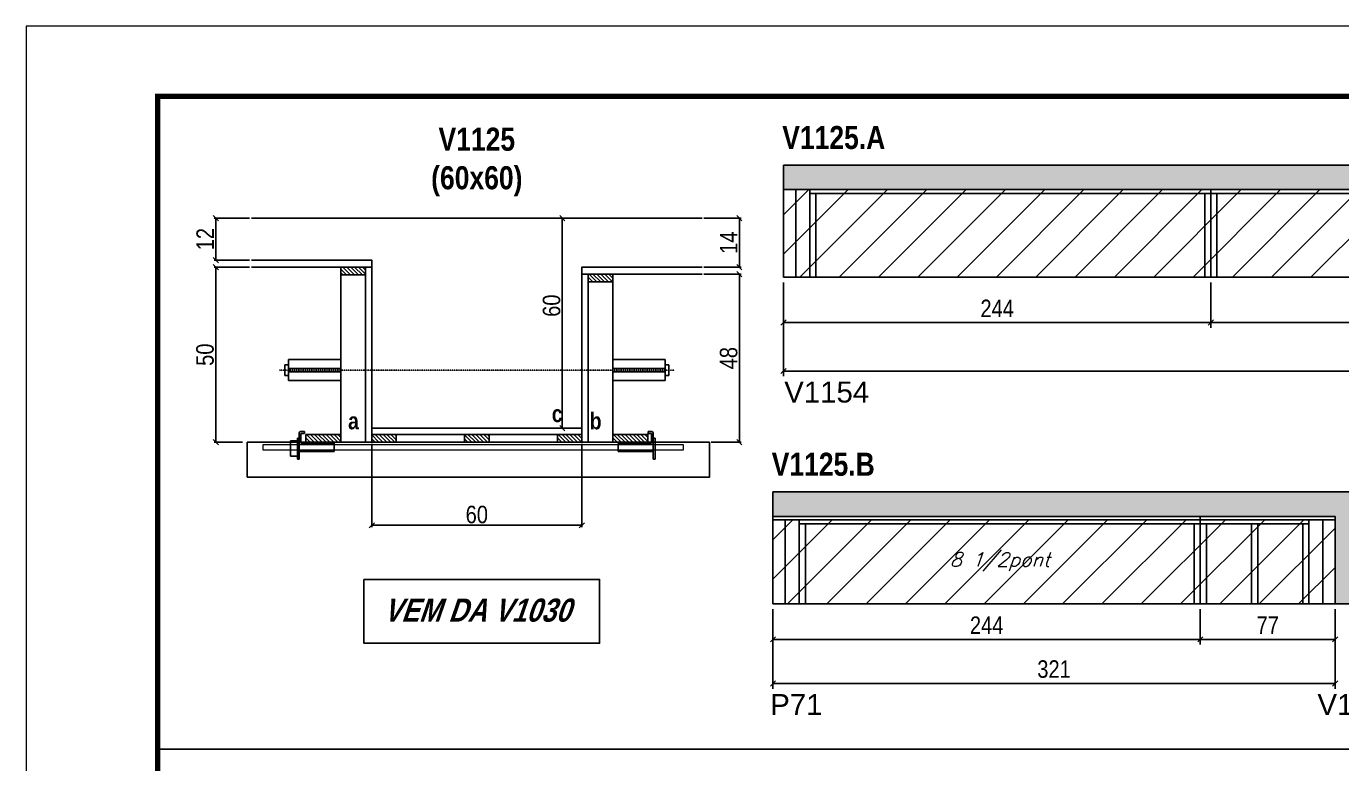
# Model space of a CAD drawing. Extents: x 3309 to 9563, y -2522 to 14608.
# Drawn here: x 3309 to 4060, y 8444 to 8865 of the extents above; entities that cross this region are included whole.
import ezdxf

# ---------------------------------------------------------------- set-up
doc = ezdxf.new("R2010")
doc.units = 0
doc.linetypes.add('DASHED', pattern=[0.75, 0.5, -0.25])
doc.linetypes.add('HIDDEN', pattern=[0.375, 0.25, -0.125])
for name, color, linetype in [('5', 5, 'Continuous'), ('barrote', 251, 'Continuous'), ('COTA', 241, 'Continuous'), ('detalhes', 4, 'Continuous'), ('NOMENCLATURA', 7, 'Continuous'), ('Painéis', 200, 'Continuous'), ('presilha', 1, 'Continuous'), ('SARR_2.2x10', 60, 'Continuous'), ('SARR_2.2x7', 40, 'Continuous'), ('SARR_3.5x7', 81, 'Continuous'), ('TENSOR', 3, 'Continuous'), ('texto', 7, 'Continuous')]:
    doc.layers.add(name, color=color, linetype=linetype)
for name, color, linetype, lineweight in [('CONCRETO', 251, 'Continuous', 25), ('Folhas', 255, 'Continuous', 9), ('Hachura', 251, 'Continuous', 9), ('SARRAFO DE PRESSAO', 251, 'DASHED', 9), ('SCO-___-LAJ', 2, 'Continuous', 0)]:
    doc.layers.add(name, color=color, linetype=linetype, lineweight=lineweight)
doc.styles.add('COTA TECNICA', font='techl___.ttf', dxfattribs={"height": 10})
doc.styles.add('COTA TECNICA 2X', font='techl___.ttf', dxfattribs={"height": 10})
doc.styles.add('Romans', font='romans.shx')
doc.styles.get("Standard").update_dxf_attribs({"font": 'arial.ttf'})
doc.styles.add('TECNICA', font='techb___.ttf', dxfattribs={"height": 10})
doc.dimstyles.new('PAINEL', dxfattribs={"dimtxt": 10, "dimasz": 3, "dimexe": 3, "dimexo": 3, "dimgap": 3, "dimtad": 1, "dimdec": 1, "dimzin": 12, "dimdsep": 46, "dimtxsty": 'COTA TECNICA', "dimblk1": 'OBLIQUE', "dimblk2": 'OBLIQUE', "dimsah": 1, "dimcen": 0.9, "dimclrd": 4, "dimclre": 4, "dimclrt": 240, "dimadec": 1, "dimazin": 3, "dimtfac": 1, "dimtdec": 1, "dimtmove": 0, "dimatfit": 3, "dimfxl": 1, "dimtolj": 1, "dimtzin": 12, "dimarcsym": 0})
doc.dimstyles.new('SECAO', dxfattribs={"dimscale": 0.333333, "dimtxt": 5, "dimasz": 9, "dimexe": 3, "dimexo": 3, "dimgap": 3, "dimtad": 1, "dimdec": 1, "dimlfac": 0.5, "dimzin": 12, "dimdsep": 46, "dimtxsty": 'COTA TECNICA 2X', "dimblk1": 'OBLIQUE', "dimblk2": 'OBLIQUE', "dimsah": 1, "dimcen": 0.9, "dimclrd": 4, "dimclre": 4, "dimclrt": 240, "dimadec": 1, "dimazin": 3, "dimtfac": 1, "dimtdec": 1, "dimtmove": 0, "dimatfit": 3, "dimfxl": 1, "dimtolj": 1, "dimtzin": 12, "dimarcsym": 0})

# ---------------------------------------------------------------- blocks, each defined once
blk = doc.blocks.new('9999999999')
at = {"layer": 'Folhas'}
blk.add_lwpolyline([(98138.98, 34190.21), (99623.98, 34190.21), (99623.98, 35240.21), (98138.98, 35240.21)], close=True, dxfattribs=at)
at = {"layer": 'Folhas', "color": 30, "const_width": 3}
blk.add_lwpolyline([(98213.98, 34230.21), (99583.98, 34230.21), (99583.98, 35200.21), (98213.98, 35200.21)], close=True, dxfattribs=at)
blk = doc.blocks.new('PRESILHA METÁLICA 1')
at = {"layer": 'presilha'}
for p, q in [((0, 13), (6, 13)), ((0, 13), (0, 0)), ((6, 15.5), (7.5, 15.5)), ((6, -2.5), (6, 15.5)), ((6, 13), (6, 0)), ((7.5, 10.6), (7.5, 19.9)), ((7.5, 15.5), (7.5, -2.5)), ((12, 21), (8.6, 21)), ((9, 11.6), (9, 18.9)), ((12, 19.5), (9.6, 19.5)), ((12, 21), (12, 19.5)), ((6, 0), (0, 0)), ((37.5, 4.1), (7.5, 4.1)), ((37.5, 11), (9.6, 11)), ((37.5, 11), (37.5, 4.1)), ((7.5, -2.5), (6, -2.5))]:
    blk.add_line(p, q, dxfattribs=at)
for centre, radius, start, end in [((8.6, 19.9), 1.14, 90, 180), ((9.6, 18.9), 0.57, 90, 180), ((9.6, 11.6), 0.57, 180, 270)]:
    blk.add_arc(centre, radius, start, end, dxfattribs=at)
blk = doc.blocks.new('PRESILHA METÁLICA 2')
at = {"layer": 'presilha'}
for p, q in [((-5.2, 23.5), (-5.2, 22)), ((-5.2, 23.5), (-1.9, 23.5)), ((-30.8, 13.5), (-30.8, 6.6)), ((-30.8, 13.5), (-2.8, 13.5)), ((-5.2, 22), (-2.8, 22)), ((-2.2, 14.1), (-2.2, 21.4)), ((0.8, 18), (-0.8, 18)), ((-0.8, 18), (-0.8, 0)), ((-0.8, 14.6), (-0.8, 22.4)), ((0.8, 0), (0.8, 18)), ((-30.8, 6.6), (-0.8, 6.6)), ((-0.8, 0), (0.8, 0))]:
    blk.add_line(p, q, dxfattribs=at)
for centre, radius, start, end in [((-1.9, 22.4), 1.14, 0, 90), ((-2.8, 21.4), 0.57, 0, 90), ((-2.8, 14.1), 0.57, 270, 0)]:
    blk.add_arc(centre, radius, start, end, dxfattribs=at)
blk = doc.blocks.new('_Oblique')
at = {"color": 0, "linetype": 'ByBlock', "lineweight": -2}
blk.add_line((-0.5, -0.5), (0.5, 0.5), dxfattribs=at)
blk = doc.blocks.new('*D696')
at = {"layer": 'COTA', "color": 4, "lineweight": -2, "transparency": 16777216}
for p, q in [((3436.9, 8727.38), (3416.55, 8727.38)), ((3417.55, 8727.38), (3417.55, 8627.38)), ((3432.78, 8627.38), (3416.55, 8627.38))]:
    blk.add_line(p, q, dxfattribs=at)
at = {"layer": 'Defpoints', "color": 0, "transparency": 16777216}
for p in [(3437.9, 8727.38), (3417.55, 8627.38), (3433.78, 8627.38)]:
    blk.add_point(p, dxfattribs=at)
at = {"layer": 'COTA', "color": 4, "lineweight": -2, "transparency": 16777216, "xscale": 3, "yscale": 3, "zscale": 3}
for p, rotation in [((3417.55, 8727.38), 90), ((3417.55, 8627.38), 270)]:
    blk.add_blockref('_Oblique', p, dxfattribs=dict(at, rotation=rotation))
at = {"layer": 'COTA', "color": 240, "transparency": 16777216, "insert": (3411.44, 8677.38), "char_height": 10, "attachment_point": 5, "rotation": 90, "style": 'COTA TECNICA 2X'}
blk.add_mtext('\\A1;50', dxfattribs=at)
blk = doc.blocks.new('*D697')
at = {"layer": 'COTA', "color": 4, "lineweight": -2, "transparency": 16777216}
for p, q in [((3696.29, 8723.38), (3717.51, 8723.38)), ((3716.51, 8723.38), (3716.51, 8627.38)), ((3700.41, 8627.38), (3717.51, 8627.38))]:
    blk.add_line(p, q, dxfattribs=at)
at = {"layer": 'Defpoints', "color": 0, "transparency": 16777216}
for p in [(3695.29, 8723.38), (3699.41, 8627.38), (3716.51, 8627.38)]:
    blk.add_point(p, dxfattribs=at)
at = {"layer": 'COTA', "color": 4, "lineweight": -2, "transparency": 16777216, "xscale": 3, "yscale": 3, "zscale": 3}
for p, rotation in [((3716.51, 8723.38), 90), ((3716.51, 8627.38), 270)]:
    blk.add_blockref('_Oblique', p, dxfattribs=dict(at, rotation=rotation))
at = {"layer": 'COTA', "color": 240, "transparency": 16777216, "insert": (3710.42, 8675.38), "char_height": 10, "attachment_point": 5, "rotation": 90, "style": 'COTA TECNICA 2X'}
blk.add_mtext('\\A1;48', dxfattribs=at)
blk = doc.blocks.new('*D698')
at = {"layer": 'COTA', "color": 4, "lineweight": -2, "transparency": 16777216}
for p, q in [((3625.6, 8755.38), (3614.42, 8755.38)), ((3615.42, 8635.38), (3615.42, 8755.38)), ((3625.6, 8635.38), (3614.42, 8635.38))]:
    blk.add_line(p, q, dxfattribs=at)
at = {"layer": 'Defpoints', "color": 0, "transparency": 16777216}
for p in [(3615.42, 8755.38), (3626.6, 8755.38), (3626.6, 8635.38)]:
    blk.add_point(p, dxfattribs=at)
at = {"layer": 'COTA', "color": 4, "lineweight": -2, "transparency": 16777216, "xscale": 3, "yscale": 3, "zscale": 3}
for p, rotation in [((3615.42, 8755.38), 90), ((3615.42, 8635.38), 270)]:
    blk.add_blockref('_Oblique', p, dxfattribs=dict(at, rotation=rotation))
at = {"layer": 'COTA', "color": 240, "transparency": 16777216, "insert": (3609.32, 8705.38), "char_height": 10, "attachment_point": 5, "rotation": 90, "style": 'COTA TECNICA 2X'}
blk.add_mtext('\\A1;60', dxfattribs=at)
blk = doc.blocks.new('*D699')
at = {"layer": 'COTA', "color": 4, "lineweight": -2, "transparency": 16777216}
for p, q in [((3696.29, 8755.38), (3717.51, 8755.38)), ((3716.51, 8727.38), (3716.51, 8755.38)), ((3696.29, 8727.38), (3717.51, 8727.38))]:
    blk.add_line(p, q, dxfattribs=at)
at = {"layer": 'Defpoints', "color": 0, "transparency": 16777216}
for p in [(3695.29, 8755.38), (3716.51, 8755.38), (3695.29, 8727.38)]:
    blk.add_point(p, dxfattribs=at)
at = {"layer": 'COTA', "color": 4, "lineweight": -2, "transparency": 16777216, "xscale": 3, "yscale": 3, "zscale": 3}
for p, rotation in [((3716.51, 8755.38), 90), ((3716.51, 8727.38), 270)]:
    blk.add_blockref('_Oblique', p, dxfattribs=dict(at, rotation=rotation))
at = {"layer": 'COTA', "color": 240, "transparency": 16777216, "insert": (3710.44, 8741.38), "char_height": 10, "attachment_point": 5, "rotation": 90, "style": 'COTA TECNICA 2X'}
blk.add_mtext('\\A1;14', dxfattribs=at)
blk = doc.blocks.new('*D705')
at = {"layer": 'COTA', "color": 4, "lineweight": -2, "transparency": 16777216}
for p, q in [((3436.9, 8755.38), (3416.55, 8755.38)), ((3417.55, 8731.38), (3417.55, 8755.38)), ((3436.9, 8731.38), (3416.55, 8731.38))]:
    blk.add_line(p, q, dxfattribs=at)
at = {"layer": 'Defpoints', "color": 0, "transparency": 16777216}
for p in [(3417.55, 8755.38), (3437.9, 8755.38), (3437.9, 8731.38)]:
    blk.add_point(p, dxfattribs=at)
at = {"layer": 'COTA', "color": 4, "lineweight": -2, "transparency": 16777216, "xscale": 3, "yscale": 3, "zscale": 3}
for p, rotation in [((3417.55, 8755.38), 90), ((3417.55, 8731.38), 270)]:
    blk.add_blockref('_Oblique', p, dxfattribs=dict(at, rotation=rotation))
at = {"layer": 'COTA', "color": 240, "transparency": 16777216, "insert": (3411.49, 8743.38), "char_height": 10, "attachment_point": 5, "rotation": 90, "style": 'COTA TECNICA 2X'}
blk.add_mtext('\\A1;12', dxfattribs=at)
blk = doc.blocks.new('*D706')
at = {"layer": 'COTA', "color": 4, "lineweight": -2, "transparency": 16777216}
for p, q in [((3506.6, 8626.38), (3506.6, 8578.9)), ((3626.6, 8626.38), (3626.6, 8578.9)), ((3506.6, 8579.9), (3626.6, 8579.9))]:
    blk.add_line(p, q, dxfattribs=at)
at = {"layer": 'Defpoints', "color": 0, "transparency": 16777216}
for p in [(3506.6, 8627.38), (3626.6, 8627.38), (3626.6, 8579.9)]:
    blk.add_point(p, dxfattribs=at)
at = {"layer": 'COTA', "color": 4, "lineweight": -2, "transparency": 16777216, "xscale": 3, "yscale": 3, "zscale": 3, "rotation": 180}
blk.add_blockref('_Oblique', (3506.6, 8579.9), dxfattribs=at)
at = {"layer": 'COTA', "color": 4, "lineweight": -2, "transparency": 16777216, "xscale": 3, "yscale": 3, "zscale": 3}
blk.add_blockref('_Oblique', (3626.6, 8579.9), dxfattribs=at)
at = {"layer": 'COTA', "color": 240, "transparency": 16777216, "insert": (3566.6, 8586.01), "char_height": 10, "attachment_point": 5, "style": 'COTA TECNICA 2X'}
blk.add_mtext('\\A1;60', dxfattribs=at)
blk = doc.blocks.new('*D700')
at = {"layer": 'COTA', "color": 4, "linetype": 'ByBlock', "lineweight": -2, "transparency": 16777216}
for p, q in [((3741.72, 8718.68), (3741.72, 8692.76)), ((3985.72, 8718.68), (3985.72, 8692.76)), ((3985.72, 8695.76), (3741.72, 8695.76))]:
    blk.add_line(p, q, dxfattribs=at)
at = {"layer": 'Defpoints', "color": 0, "linetype": 'ByBlock', "transparency": 16777216}
for p in [(3741.72, 8721.68), (3985.72, 8721.68), (3741.72, 8695.76)]:
    blk.add_point(p, dxfattribs=at)
at = {"layer": 'COTA', "color": 4, "linetype": 'ByBlock', "lineweight": -2, "transparency": 16777216, "xscale": 3, "yscale": 3, "zscale": 3, "rotation": 180}
blk.add_blockref('_Oblique', (3741.72, 8695.76), dxfattribs=at)
at = {"layer": 'COTA', "color": 4, "linetype": 'ByBlock', "lineweight": -2, "transparency": 16777216, "xscale": 3, "yscale": 3, "zscale": 3}
blk.add_blockref('_Oblique', (3985.72, 8695.76), dxfattribs=at)
at = {"layer": 'COTA', "color": 240, "linetype": 'ByBlock', "transparency": 16777216, "insert": (3863.72, 8703.83), "char_height": 10, "attachment_point": 5, "style": 'COTA TECNICA'}
blk.add_mtext('\\A1;244', dxfattribs=at)
blk = doc.blocks.new('*D707')
at = {"layer": 'COTA', "color": 4, "linetype": 'ByBlock', "lineweight": -2, "transparency": 16777216}
for p, q in [((3741.72, 8718.68), (3741.72, 8665.05)), ((4701.22, 8718.68), (4701.22, 8665.05)), ((4701.22, 8668.05), (3741.72, 8668.05))]:
    blk.add_line(p, q, dxfattribs=at)
at = {"layer": 'Defpoints', "color": 0, "linetype": 'ByBlock', "transparency": 16777216}
for p in [(3741.72, 8721.68), (4701.22, 8721.68), (3741.72, 8668.05)]:
    blk.add_point(p, dxfattribs=at)
at = {"layer": 'COTA', "color": 4, "linetype": 'ByBlock', "lineweight": -2, "transparency": 16777216, "xscale": 3, "yscale": 3, "zscale": 3, "rotation": 180}
blk.add_blockref('_Oblique', (3741.72, 8668.05), dxfattribs=at)
at = {"layer": 'COTA', "color": 4, "linetype": 'ByBlock', "lineweight": -2, "transparency": 16777216, "xscale": 3, "yscale": 3, "zscale": 3}
blk.add_blockref('_Oblique', (4701.22, 8668.05), dxfattribs=at)
at = {"layer": 'COTA', "color": 240, "linetype": 'ByBlock', "transparency": 16777216, "insert": (4221.47, 8676.19), "char_height": 10, "attachment_point": 5, "style": 'COTA TECNICA'}
blk.add_mtext('\\A1;959.5', dxfattribs=at)
blk = doc.blocks.new('*D701')
at = {"layer": 'COTA', "color": 4, "lineweight": -2, "transparency": 16777216}
for p, q in [((3985.72, 8718.68), (3985.72, 8692.76)), ((4229.72, 8718.68), (4229.72, 8692.76)), ((3985.72, 8695.76), (4229.72, 8695.76))]:
    blk.add_line(p, q, dxfattribs=at)
at = {"layer": 'Defpoints', "color": 0, "transparency": 16777216}
for p in [(3985.72, 8721.68, 0), (4229.72, 8721.68, 0), (4229.72, 8695.76)]:
    blk.add_point(p, dxfattribs=at)
at = {"layer": 'COTA', "color": 4, "lineweight": -2, "transparency": 16777216, "xscale": 3, "yscale": 3, "zscale": 3, "rotation": 180}
blk.add_blockref('_Oblique', (3985.72, 8695.76), dxfattribs=at)
at = {"layer": 'COTA', "color": 4, "lineweight": -2, "transparency": 16777216, "xscale": 3, "yscale": 3, "zscale": 3}
blk.add_blockref('_Oblique', (4229.72, 8695.76), dxfattribs=at)
at = {"layer": 'COTA', "color": 240, "transparency": 16777216, "insert": (4107.72, 8703.83), "char_height": 10, "attachment_point": 5, "style": 'COTA TECNICA'}
blk.add_mtext('\\A1;244', dxfattribs=at)
blk = doc.blocks.new('*D712')
at = {"layer": 'COTA', "color": 4, "linetype": 'ByBlock', "lineweight": -2, "transparency": 16777216}
for p, q in [((3735.72, 8531.99), (3735.72, 8486.5)), ((4056.68, 8531.99), (4056.68, 8486.5)), ((4056.68, 8489.5), (3735.72, 8489.5))]:
    blk.add_line(p, q, dxfattribs=at)
at = {"layer": 'Defpoints', "color": 0, "linetype": 'ByBlock', "transparency": 16777216}
for p in [(3735.72, 8534.99), (4056.68, 8534.99), (3735.72, 8489.5)]:
    blk.add_point(p, dxfattribs=at)
at = {"layer": 'COTA', "color": 4, "linetype": 'ByBlock', "lineweight": -2, "transparency": 16777216, "xscale": 3, "yscale": 3, "zscale": 3, "rotation": 180}
blk.add_blockref('_Oblique', (3735.72, 8489.5), dxfattribs=at)
at = {"layer": 'COTA', "color": 4, "linetype": 'ByBlock', "lineweight": -2, "transparency": 16777216, "xscale": 3, "yscale": 3, "zscale": 3}
blk.add_blockref('_Oblique', (4056.68, 8489.5), dxfattribs=at)
at = {"layer": 'COTA', "color": 240, "linetype": 'ByBlock', "transparency": 16777216, "insert": (3896.2, 8497.72), "char_height": 10, "attachment_point": 5, "style": 'COTA TECNICA'}
blk.add_mtext('\\A1;321', dxfattribs=at)
blk = doc.blocks.new('*D713')
at = {"layer": 'COTA', "color": 4, "lineweight": -2, "transparency": 16777216}
for p, q in [((3735.72, 8531.99), (3735.72, 8511.75)), ((3979.72, 8531.99), (3979.72, 8511.75)), ((3735.72, 8514.75), (3979.72, 8514.75))]:
    blk.add_line(p, q, dxfattribs=at)
at = {"layer": 'Defpoints', "color": 0, "transparency": 16777216}
for p in [(3735.72, 8534.99), (3979.72, 8534.99), (3979.72, 8514.75)]:
    blk.add_point(p, dxfattribs=at)
at = {"layer": 'COTA', "color": 4, "lineweight": -2, "transparency": 16777216, "xscale": 3, "yscale": 3, "zscale": 3, "rotation": 180}
blk.add_blockref('_Oblique', (3735.72, 8514.75), dxfattribs=at)
at = {"layer": 'COTA', "color": 4, "lineweight": -2, "transparency": 16777216, "xscale": 3, "yscale": 3, "zscale": 3}
blk.add_blockref('_Oblique', (3979.72, 8514.75), dxfattribs=at)
at = {"layer": 'COTA', "color": 240, "transparency": 16777216, "insert": (3857.72, 8522.82), "char_height": 10, "attachment_point": 5, "style": 'COTA TECNICA'}
blk.add_mtext('\\A1;244', dxfattribs=at)
blk = doc.blocks.new('*D714')
at = {"layer": 'COTA', "color": 4, "lineweight": -2, "transparency": 16777216}
for p, q in [((3979.72, 8531.99), (3979.72, 8511.75)), ((4056.68, 8531.99), (4056.68, 8511.75)), ((3979.72, 8514.75), (4056.68, 8514.75))]:
    blk.add_line(p, q, dxfattribs=at)
at = {"layer": 'Defpoints', "color": 0, "transparency": 16777216}
for p in [(3979.72, 8534.99), (4056.68, 8534.99), (4056.68, 8514.75)]:
    blk.add_point(p, dxfattribs=at)
at = {"layer": 'COTA', "color": 4, "lineweight": -2, "transparency": 16777216, "xscale": 3, "yscale": 3, "zscale": 3, "rotation": 180}
blk.add_blockref('_Oblique', (3979.72, 8514.75), dxfattribs=at)
at = {"layer": 'COTA', "color": 4, "lineweight": -2, "transparency": 16777216, "xscale": 3, "yscale": 3, "zscale": 3}
blk.add_blockref('_Oblique', (4056.68, 8514.75), dxfattribs=at)
at = {"layer": 'COTA', "color": 240, "transparency": 16777216, "insert": (4018.2, 8522.82), "char_height": 10, "attachment_point": 5, "style": 'COTA TECNICA'}
blk.add_mtext('\\A1;77', dxfattribs=at)

msp = doc.modelspace()

# ---------------------------------------------------------------- hatches: boundary and pattern name
at = {"layer": 'COTA'}
h = msp.add_hatch(dxfattribs=at)
h.set_pattern_fill('AR-CONC', color=256, scale=0.03)
h.set_pattern_definition([(50, (-3185.026, -4490.3298), (5.4655401, -0.4781726), [0.5715, -6.2865]), (355, (-3185.026, -4490.33), (-1.0573026, 5.7317054), [0.4572, -5.0292175]), (100.451445, (-3184.5704, -4490.3696), (4.4082374, 5.2535326), [0.4857003, -5.3427073]), (46.1842, (-3185.026, -4488.806), (8.1323712, -1.2612698), [0.85725, -9.42975]), (96.63556, (-3184.348, -4488.911), (7.122124, 7.4227837), [0.7285507, -8.0140682]), (351.18415, (-3185.026, -4488.806), (7.122124, 7.4227837), [0.685799, -7.543792]), (21, (-3184.264, -4489.1868), (4.5484317, -3.067956), [0.5715, -6.2865]), (326, (-3184.264, -4489.187), (1.8540609, 5.525639), [0.4572, -5.0292]), (71.451445, (-3183.885, -4489.4424), (6.4024926, 2.457683), [0.4857003, -5.3426981]), (37.5, (-3185.0258, -4490.3298), (0.0926581, 2.53665117), [0, -4.96824, 0, -5.1054, 0, -5.04825]), (7.5, (-3185.0258, -4490.3298), (2.00458988, 3.00541724), [0, -2.91084, 0, -4.85394, 0, -1.92405]), (327.5, (-3186.725, -4490.3298), (4.06771786, -0.17186232), [0, -1.905, 0, -5.9436, 0, -7.8867]), (317.5, (-3187.487, -4490.3298), (4.44387544, 0.7627947), [0, -2.4765, 0, -3.94716, 0, -5.6007])])
h.paths.add_polyline_path([(3741.72, 8785.68), (3741.72, 8771.68), (4701.22, 8771.68), (4701.22, 8785.68)])
h = msp.add_hatch(dxfattribs=at)
h.set_pattern_fill('AR-CONC', color=256, scale=0.03)
h.set_pattern_definition([(50, (-3, 10.078), (5.46554, -0.4781726), [0.5715, -6.2865]), (355, (-3, 10.078), (-1.0573026, 5.7317054), [0.4572, -5.0292175]), (100.451445, (-2.5445, 10.0383), (4.4082374, 5.2535326), [0.4857003, -5.3427073]), (46.1842, (-3, 11.602), (8.132371, -1.26127), [0.85725, -9.42975]), (96.63556, (-2.322, 11.497), (7.122124, 7.422784), [0.728551, -8.014068]), (351.18415, (-3, 11.602), (7.122124, 7.422784), [0.685799, -7.543792]), (21, (-2.238, 11.221), (4.5484317, -3.067956), [0.5715, -6.2865]), (326, (-2.238, 11.221), (1.854061, 5.525639), [0.4572, -5.0292]), (71.451445, (-1.859, 10.9655), (6.4024926, 2.457683), [0.4857003, -5.342698]), (37.5, (-3, 10.0781), (0.0926581, 2.53665117), [0, -4.96824, 0, -5.1054, 0, -5.04825]), (7.5, (-3, 10.078), (2.0045899, 3.00541724), [0, -2.91084, 0, -4.85394, 0, -1.92405]), (327.5, (-4.6993, 10.0781), (4.06771786, -0.1718623), [0, -1.905, 0, -5.9436, 0, -7.8867]), (317.5, (-5.4613, 10.078), (4.4438754, 0.7627947), [0, -2.4765, 0, -3.94716, 0, -5.6007])])
h.paths.add_polyline_path([(4394.64, 8534.99), (4410.64, 8534.99), (4410.64, 8584.99), (4727.6, 8584.99), (4727.6, 8598.99), (3735.72, 8598.99), (3735.72, 8584.99), (4056.68, 8584.99), (4056.68, 8534.99), (4073.68, 8534.99), (4073.68, 8584.99), (4394.64, 8584.99)])
at = {"layer": 'Hachura', "linetype": 'ByBlock'}
h = msp.add_hatch(dxfattribs=at)
h.set_pattern_fill('ANSI31', color=256, scale=5)
h.set_pattern_definition([(45, (-4768.5, -763.246), (-11.22532, 11.22532), [])])
h.paths.add_polyline_path([(3741.72, 8771.68), (3741.72, 8721.68), (3985.72, 8721.68), (3985.72, 8771.68)])
h.paths.add_polyline_path([(3985.72, 8771.68), (3985.72, 8721.68), (4229.72, 8721.68), (4229.72, 8771.68)])
h.paths.add_polyline_path([(4473.72, 8721.68), (4473.72, 8769.68), (4229.72, 8769.68), (4229.72, 8721.68)])
h.paths.add_polyline_path([(4473.72, 8769.68), (4473.72, 8721.68), (4701.22, 8721.68), (4701.22, 8769.68)])
h.paths.add_polyline_path([(4654.64, 8582.99), (4654.64, 8534.99), (4727.6, 8534.99), (4727.6, 8582.99)])
h.paths.add_polyline_path([(4410.64, 8582.99), (4410.64, 8534.99), (4654.64, 8534.99), (4654.64, 8582.99)])
h.paths.add_polyline_path([(4394.64, 8534.99), (4394.64, 8582.99), (4317.68, 8582.99), (4317.68, 8534.99)])
h.paths.add_polyline_path([(4317.68, 8534.99), (4317.68, 8582.99), (4073.68, 8582.99), (4073.68, 8534.99)])
h.paths.add_polyline_path([(4056.68, 8534.99), (4056.68, 8582.99), (3979.72, 8582.99), (3979.72, 8534.99)])
h.paths.add_polyline_path([(3979.72, 8534.99), (3979.72, 8582.99), (3735.72, 8582.99), (3735.72, 8534.99)])
at = {"layer": 'SARR_2.2x10'}
h = msp.add_hatch(dxfattribs=at)
h.set_pattern_fill('ANSI31', color=256, scale=0.5, angle=90)
h.set_pattern_definition([(135, (36662.5346, -114884.7946), (-1.122532015, -1.122532015), [])])
h.paths.add_polyline_path([(3469, 8631.78), (3469, 8627.38), (3489, 8627.38), (3489, 8631.78)])
h = msp.add_hatch(dxfattribs=at)
h.set_pattern_fill('ANSI31', color=256, scale=0.5, angle=90)
h.set_pattern_definition([(135, (36837.7346, -114884.7946), (-1.122532015, -1.122532015), [])])
h.paths.add_polyline_path([(3644.2, 8631.78), (3644.2, 8627.38), (3664.2, 8627.38), (3664.2, 8631.78)])
at = {"layer": 'SARR_2.2x7'}
h = msp.add_hatch(dxfattribs=at)
h.set_pattern_fill('ANSI31', color=256, scale=0.5, angle=90)
h.set_pattern_definition([(135, (36676.5346, -114789.1946), (-1.122532015, -1.122532015), [])])
h.paths.add_polyline_path([(3503, 8727.38), (3503, 8722.98), (3489, 8722.98), (3489, 8727.38)])
h = msp.add_hatch(dxfattribs=at)
h.set_pattern_fill('ANSI31', color=256, scale=0.5, angle=90)
h.set_pattern_definition([(135, (36738.5346, -114793.1946), (-1.122532015, -1.122532015), [])])
h.paths.add_polyline_path([(3630.2, 8723.38), (3630.2, 8718.98), (3644.2, 8718.98), (3644.2, 8723.38)])
h = msp.add_hatch(dxfattribs=at)
h.set_pattern_fill('ANSI31', color=256, scale=0.5, angle=90)
h.set_pattern_definition([(135, (36742.1346, -114884.7946), (-1.122532015, -1.122532015), [])])
h.paths.add_polyline_path([(3520.6, 8627.38), (3520.6, 8631.78), (3506.6, 8631.78), (3506.6, 8627.38)])
h = msp.add_hatch(dxfattribs=at)
h.set_pattern_fill('ANSI31', color=256, scale=0.5, angle=90)
h.set_pattern_definition([(135, (36795.1346, -114884.7946), (-1.122532015, -1.122532015), [])])
h.paths.add_polyline_path([(3573.6, 8627.38), (3573.6, 8631.78), (3559.6, 8631.78), (3559.6, 8627.38)])
h = msp.add_hatch(dxfattribs=at)
h.set_pattern_fill('ANSI31', color=256, scale=0.5, angle=90)
h.set_pattern_definition([(135, (36824.1346, -114884.7946), (-1.122532015, -1.122532015), [])])
h.paths.add_polyline_path([(3612.6, 8631.78), (3612.6, 8627.38), (3626.6, 8627.38), (3626.6, 8631.78)])

# ---------------------------------------------------------------- linework, layer by layer
at = {"ltscale": 3}
for p, q in [((3457, 8671.55), (3457, 8665.55)), ((3459, 8671.55), (3457, 8671.55)), ((3459, 8674.55), (3459, 8662.55)), ((3459, 8674.55), (3489, 8674.55)), ((3489, 8669.55), (3459, 8669.55)), ((3489, 8667.55), (3459, 8667.55)), ((3674.2, 8674.55), (3644.2, 8674.55)), ((3644.2, 8669.55), (3674.2, 8669.55)), ((3644.2, 8667.55), (3674.2, 8667.55)), ((3674.2, 8674.55), (3674.2, 8662.55)), ((3676.2, 8671.55), (3674.2, 8671.55)), ((3676.2, 8671.55), (3676.2, 8665.55)), ((3459, 8665.55), (3457, 8665.55)), ((3459, 8662.55), (3489, 8662.55)), ((3674.2, 8662.55), (3644.2, 8662.55)), ((3674.2, 8665.55), (3676.2, 8665.55))]:
    msp.add_line(p, q, dxfattribs=at)
at = {"layer": 'barrote'}
msp.add_lwpolyline([(3435.54, 8607.38), (3699.46, 8607.38), (3699.46, 8627.38), (3435.54, 8627.38)], close=True, dxfattribs=at)
at = {"layer": 'CONCRETO', "linetype": 'Continuous'}
msp.add_line((3695.29, 8755.38), (3437.9, 8755.38), dxfattribs=at)
at = {"layer": 'COTA'}
for p, q in [((3741.72, 8771.68, 0), (3741.72, 8785.68, 0)), ((3741.72, 8785.68, 0), (4701.22, 8785.68, 0)), ((3735.72, 8598.99, 0), (3735.72, 8584.99, 0)), ((3735.72, 8598.99, 0), (4727.6, 8598.99, 0)), ((4056.68, 8534.99, 0), (4073.68, 8534.99, 0)), ((3384.37, 8452.08), (4754.37, 8452.08))]:
    msp.add_line(p, q, dxfattribs=at)
at = {"layer": 'detalhes', "color": 250}
msp.add_line((3435.54, 8607.38), (3435.54, 8627.38), dxfattribs=at)
at = {"layer": 'NOMENCLATURA', "elevation": 0}
msp.add_lwpolyline([(3502.16, 8549.01), (3636.7, 8549.01), (3636.7, 8512.56), (3502.16, 8512.56)], close=True, dxfattribs=at)
at = {"layer": 'Painéis', "linetype": 'ByBlock'}
for p, q in [((4701.22, 8771.68, 0), (3741.72, 8771.68, 0)), ((3741.72, 8721.68, 0), (3741.72, 8771.68, 0)), ((3985.72, 8721.68, 0), (3985.72, 8771.68, 0)), ((4701.22, 8721.68, 0), (3741.72, 8721.68, 0)), ((4056.68, 8584.99, 0), (3735.72, 8584.99, 0)), ((3735.72, 8534.99, 0), (3735.72, 8584.99, 0)), ((3979.72, 8534.99, 0), (3979.72, 8584.99, 0)), ((4056.68, 8534.99, 0), (4056.68, 8584.99, 0)), ((4056.68, 8534.99, 0), (3735.72, 8534.99, 0))]:
    msp.add_line(p, q, dxfattribs=at)
at = {"layer": 'Painéis', "linetype": 'Continuous', "elevation": 0}
for points in [[(3437.9, 8727.38), (3506.6, 8727.38), (3506.6, 8731.38), (3437.9, 8731.38)], [(3695.29, 8723.38), (3626.6, 8723.38), (3626.6, 8727.38), (3695.29, 8727.38)]]:
    msp.add_lwpolyline(points, dxfattribs=at)
at = {"layer": 'Painéis', "linetype": 'Continuous'}
for points in [[(3503, 8627.38), (3503, 8727.38), (3506.6, 8727.38), (3506.6, 8627.38)], [(3630.2, 8627.38), (3630.2, 8723.38), (3626.6, 8723.38), (3626.6, 8627.38)], [(3626.6, 8635.38), (3506.6, 8635.38), (3506.6, 8631.78), (3626.6, 8631.78)]]:
    msp.add_lwpolyline(points, close=True, dxfattribs=at)
at = {"layer": 'Painéis', "linetype": 'ByBlock', "elevation": 0}
msp.add_lwpolyline([(4056.68, 8582.99), (3735.72, 8582.99), (3735.72, 8584.99), (4056.68, 8584.99)], close=True, dxfattribs=at)
at = {"layer": 'SARR_2.2x10'}
for points in [[(3469, 8631.78), (3489, 8631.78), (3489, 8627.38), (3469, 8627.38)], [(3644.2, 8631.78), (3664.2, 8631.78), (3664.2, 8627.38), (3644.2, 8627.38)]]:
    msp.add_lwpolyline(points, close=True, dxfattribs=at)
at = {"layer": 'SARR_2.2x7', "linetype": 'Continuous'}
for p, q in [((3748.72, 8721.68, 0), (3748.72, 8771.68, 0)), ((3985.72, 8769.48, 0), (3756.72, 8769.48, 0)), ((4229.72, 8769.48, 0), (3985.72, 8769.48, 0)), ((3742.72, 8534.99, 0), (3742.72, 8582.99, 0)), ((3979.72, 8580.79, 0), (3750.72, 8580.79, 0)), ((4041.68, 8580.79, 0), (3979.72, 8580.79, 0)), ((4049.68, 8534.99, 0), (4049.68, 8582.99, 0))]:
    msp.add_line(p, q, dxfattribs=at)
at = {"layer": 'SARR_2.2x7', "elevation": 0}
for points in [[(3489, 8727.38), (3503, 8727.38), (3503, 8722.98), (3489, 8722.98)], [(3644.2, 8723.38), (3630.2, 8723.38), (3630.2, 8718.98), (3644.2, 8718.98)]]:
    msp.add_lwpolyline(points, close=True, dxfattribs=at)
at = {"layer": 'SARR_2.2x7'}
for points in [[(3506.6, 8631.78), (3520.6, 8631.78), (3520.6, 8627.38), (3506.6, 8627.38)], [(3559.6, 8631.78), (3573.6, 8631.78), (3573.6, 8627.38), (3559.6, 8627.38)], [(3626.6, 8631.78), (3612.6, 8631.78), (3612.6, 8627.38), (3626.6, 8627.38)]]:
    msp.add_lwpolyline(points, close=True, dxfattribs=at)
at = {"layer": 'SARR_3.5x7'}
for p, q in [((3756.72, 8771.68, 0), (3756.72, 8721.68, 0)), ((3760.22, 8769.48, 0), (3760.22, 8721.68, 0)), ((3982.22, 8769.48, 0), (3982.22, 8721.68, 0)), ((3989.22, 8769.48, 0), (3989.22, 8721.68, 0)), ((3750.72, 8582.99, 0), (3750.72, 8534.99, 0)), ((3754.22, 8580.79, 0), (3754.22, 8534.99, 0)), ((3976.22, 8580.79, 0), (3976.22, 8534.99, 0)), ((3983.22, 8580.79, 0), (3983.22, 8534.99, 0)), ((4008.99, 8580.79, 0), (4008.99, 8534.99, 0)), ((4012.49, 8580.79, 0), (4012.49, 8534.99, 0)), ((4038.18, 8580.79, 0), (4038.18, 8534.99, 0)), ((4041.68, 8582.99, 0), (4041.68, 8534.99, 0))]:
    msp.add_line(p, q, dxfattribs=at)
for points in [[(3503, 8722.98), (3489, 8722.98), (3489, 8627.38), (3503, 8627.38)], [(3630.2, 8718.98), (3644.2, 8718.98), (3644.2, 8627.38), (3630.2, 8627.38)]]:
    msp.add_lwpolyline(points, close=True, dxfattribs=at)
at = {"layer": 'SCO-___-LAJ', "color": 1}
msp.add_lwpolyline([(3444.54, 8626.04), (3684.38, 8626.04), (3684.38, 8622.84), (3444.54, 8622.84)], close=True, dxfattribs=at)
at = {"layer": 'TENSOR', "linetype": 'HIDDEN', "ltscale": 0.5}
msp.add_line((3454, 8668.55), (3679.5, 8668.55), dxfattribs=at)

# ---------------------------------------------------------------- block references
at = {"layer": 'presilha', "xscale": 0.6666666666666666, "yscale": 0.6666666666666666, "zscale": 0.6666666666666666}
for name, p in [('PRESILHA METÁLICA 1', (3460.13, 8619.41)), ('PRESILHA METÁLICA 2', (3667.87, 8617.74))]:
    msp.add_blockref(name, p, dxfattribs=at)
at = {"layer": 'SARRAFO DE PRESSAO', "color": 6, "linetype": 'ByBlock'}
msp.add_blockref('9999999999', (-94829.61, -26375.22), dxfattribs=at)

# ---------------------------------------------------------------- texts
at = {"layer": '5', "linetype": 'Continuous'}
for s, rotation, p in [('V1154', 0.00004, (3742.16, 8650.04, 0)), ('P71', 359.99996, (3734.17, 8471.49, 0)), ('V1158', 359.99996, (4046.6, 8471.49, 0))]:
    msp.add_text(s, height=12, rotation=rotation, dxfattribs=at).set_placement(p)
at = {"layer": 'detalhes', "style": 'TECNICA'}
for s, p in [('c', (3609.42, 8638.85)), ('a', (3493.12, 8634.74)), ('b', (3631.1, 8634.73))]:
    msp.add_text(s, height=9.6, dxfattribs=at).set_placement(p)
at = {"layer": 'NOMENCLATURA', "style": 'TECNICA'}
for s, p in [('V1125.A', (3741, 8794.86, 0)), ('V1125.B', (3735, 8608.18, 0))]:
    msp.add_text(s, height=13.2, dxfattribs=at).set_placement(p)
at = {"layer": 'NOMENCLATURA', "insert": (3566.6, 8807.07), "char_height": 13.2, "attachment_point": 2, "style": 'TECNICA'}
msp.add_mtext_dynamic_manual_height_columns('V1125\\P(60x60)', width=300.2766, gutter_width=1, heights=[0], dxfattribs=at)
at = {"layer": 'NOMENCLATURA', "insert": (3566.6, 8538.05), "char_height": 13.2, "width": 300.2766, "attachment_point": 2, "style": 'TECNICA'}
msp.add_mtext('{\\Q19;VEM DA V1030}', dxfattribs=at)
at = {"layer": 'texto', "color": 2, "insert": (3865.22, 8558.99, 0), "char_height": 8, "attachment_point": 5, "style": 'Romans'}
msp.add_mtext('{\\Q19;\\C256;8 1/2pont}', dxfattribs=at)

# ---------------------------------------------------------------- dimensions: what is measured, and where the dimension line sits
at = {"layer": 'COTA'}
for base, p1, p2, picture, middle in [((3417.55, 8755.38), (3437.9, 8731.38), (3437.9, 8755.38), '*D705', (3411.49, 8743.38)), ((3716.51, 8755.38), (3695.29, 8727.38), (3695.29, 8755.38), '*D699', (3710.44, 8741.38)), ((3417.55, 8627.38, 0), (3437.9, 8727.38), (3433.78, 8627.38, 0), '*D696', (3411.44, 8677.38, 0)), ((3716.51, 8627.38, 0), (3695.29, 8723.38), (3699.41, 8627.38, 0), '*D697', (3710.42, 8675.38, 0))]:
    dim = msp.add_linear_dim(base=base, p1=p1, p2=p2, angle=90, dimstyle='SECAO', dxfattribs=at)
    dim.commit()
    dim.dimension.update_dxf_attribs({"geometry": picture, "text_midpoint": middle})
dim = msp.add_linear_dim(base=(3615.42, 8755.38), p1=(3626.6, 8635.38), p2=(3626.6, 8755.38), angle=90, dimstyle='SECAO', dxfattribs=at)
dim.commit()
dim.dimension.update_dxf_attribs({"geometry": '*D698', "text_midpoint": (3615.42, 8705.38), "dimtype": 160})
at = {"layer": 'COTA', "linetype": 'ByBlock'}
dim = msp.add_linear_dim(base=(3741.72, 8695.76, 0), p1=(3985.72, 8721.68, 0), p2=(3741.72, 8721.68, 0), angle=180, dimstyle='PAINEL', override={"dimtmove": 1}, dxfattribs=at)
dim.commit()
dim.dimension.update_dxf_attribs({"geometry": '*D700', "text_midpoint": (3863.72, 8703.83, 0)})
for base, p1, p2, picture, middle in [((3741.72, 8668.05, 0), (4701.22, 8721.68, 0), (3741.72, 8721.68, 0), '*D707', (4221.47, 8676.19, 0)), ((3735.72, 8489.5, 0), (4056.68, 8534.99, 0), (3735.72, 8534.99, 0), '*D712', (3896.2, 8497.72, 0))]:
    dim = msp.add_linear_dim(base=base, p1=p1, p2=p2, angle=180, dimstyle='PAINEL', dxfattribs=at)
    dim.commit()
    dim.dimension.update_dxf_attribs({"geometry": picture, "text_midpoint": middle})
at = {"layer": 'COTA'}
for base, p1, p2, dimstyle, picture, middle in [((4229.72, 8695.76), (3985.72, 8721.68, 0), (4229.72, 8721.68, 0), 'PAINEL', '*D701', (4107.72, 8703.83)), ((3626.6, 8579.9), (3506.6, 8627.38), (3626.6, 8627.38), 'SECAO', '*D706', (3566.6, 8586.01)), ((3979.72, 8514.75, 0), (3735.72, 8534.99, 0), (3979.72, 8534.99, 0), 'PAINEL', '*D713', (3857.72, 8522.82, 0))]:
    dim = msp.add_linear_dim(base=base, p1=p1, p2=p2, dimstyle=dimstyle, dxfattribs=at)
    dim.commit()
    dim.dimension.update_dxf_attribs({"geometry": picture, "text_midpoint": middle})
dim = msp.add_linear_dim(base=(4056.68, 8514.75, 0), p1=(3979.72, 8534.99, 0), p2=(4056.68, 8534.99, 0), dimstyle='PAINEL', override={"dimtmove": 1}, dxfattribs=at)
dim.commit()
dim.dimension.update_dxf_attribs({"geometry": '*D714', "text_midpoint": (4018.2, 8522.82, 0)})

doc.saveas('drawing.dxf')
